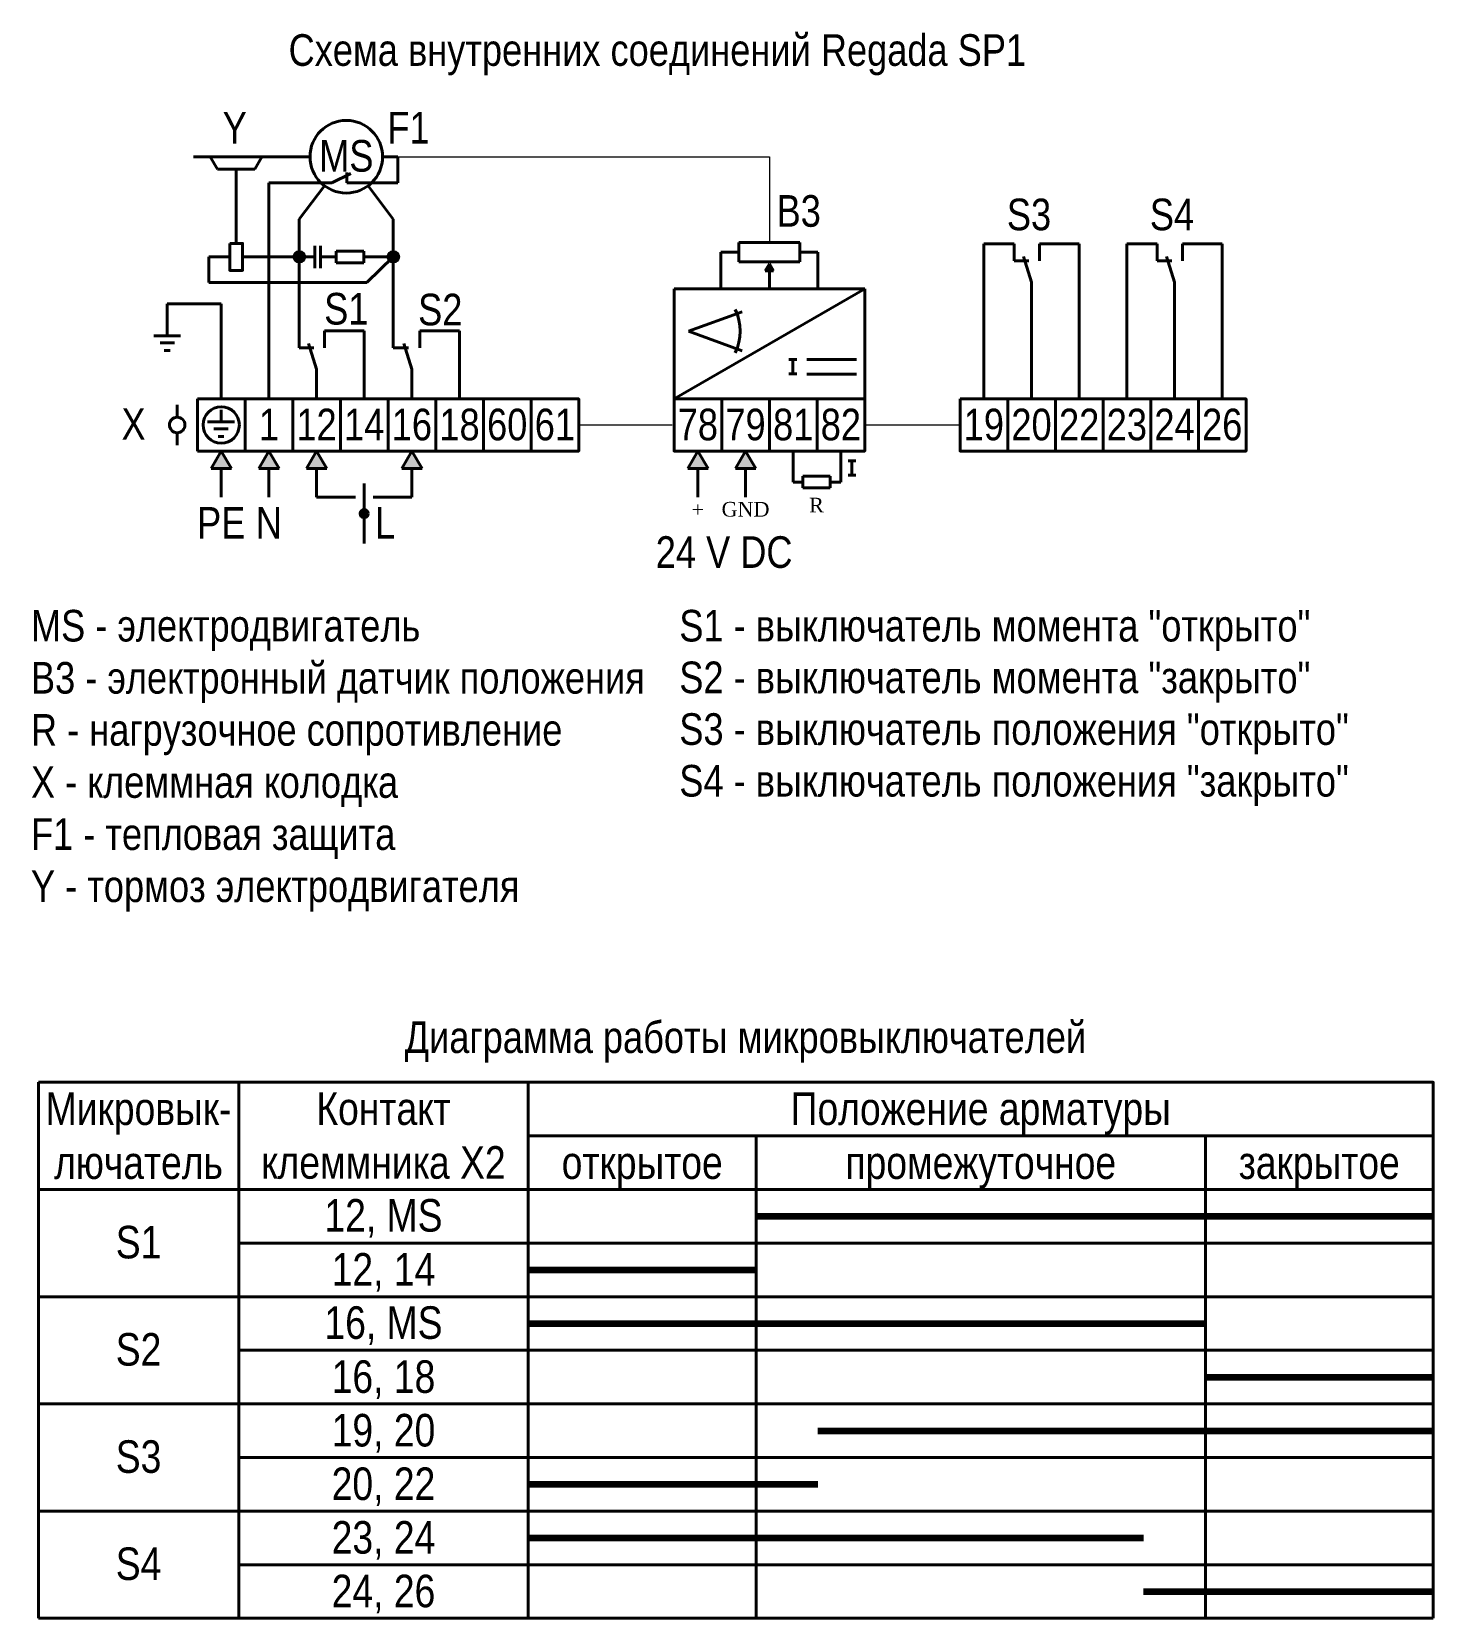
# Model space of a CAD drawing. Header units: millimetres. Extents: x 20 to 403, y -242 to -5.
# Drawn here: x 230.5 to 402.8, y -205.7 to -10.7 of the extents above; entities that cross this region are included whole.
import ezdxf

# ---------------------------------------------------------------- set-up
doc = ezdxf.new("R2010")
doc.units = ezdxf.units.MM
doc.header["$MEASUREMENT"] = 0
doc.linetypes.add('1_1', pattern=[2000, 1000, -1000])
doc.layers.add('id_static_ai', color=7, linetype='Continuous')
doc.layers.add('info', color=7, linetype='Continuous')
doc.styles.add('СГЕНЕРИР_СТИЛЬ_1', font='')
doc.styles.add('СГЕНЕРИР_СТИЛЬ_2', font='times.ttf')
doc.styles.get('СГЕНЕРИР_СТИЛЬ_1').set_extended_font_data('Arial Narrow')

msp = doc.modelspace()

# ---------------------------------------------------------------- hatches: boundary and pattern name
at = {"layer": 'info', "linetype": 'Continuous', "lineweight": 0, "true_color": 0x000000}
for points in [[(262.68, -38.34), (262.73, -38.63), (262.9, -38.87), (263.14, -39.04), (263.43, -39.09), (263.71, -39.04), (263.96, -38.87), (264.12, -38.63), (264.18, -38.34), (264.12, -38.06), (263.96, -37.81), (263.71, -37.65), (263.43, -37.59), (263.14, -37.65), (262.9, -37.81), (262.73, -38.06)], [(274.24, -38.34), (274.3, -38.63), (274.46, -38.87), (274.7, -39.04), (274.99, -39.09), (275.28, -39.04), (275.52, -38.87), (275.68, -38.63), (275.74, -38.34), (275.68, -38.06), (275.52, -37.81), (275.28, -37.65), (274.99, -37.59), (274.7, -37.65), (274.46, -37.81), (274.3, -38.06)], [(321.22, -39.19), (320.72, -40.06), (321.72, -40.06)], [(253.83, -62.2), (252.58, -64.36), (255.08, -64.36)], [(259.69, -62.2), (258.44, -64.36), (260.94, -64.36)], [(265.55, -62.2), (264.3, -64.36), (266.8, -64.36)], [(277.27, -62.2), (276.02, -64.36), (278.52, -64.36)], [(312.43, -62.2), (311.18, -64.36), (313.68, -64.36)], [(318.29, -62.2), (317.04, -64.36), (319.54, -64.36)], [(270.91, -69.89), (270.95, -70.08), (271.06, -70.24), (271.22, -70.35), (271.41, -70.39), (271.6, -70.35), (271.77, -70.24), (271.88, -70.08), (271.91, -69.89), (271.88, -69.7), (271.77, -69.53), (271.6, -69.43), (271.41, -69.39), (271.22, -69.43), (271.06, -69.53), (270.95, -69.7)]]:
    msp.add_hatch(color=18, dxfattribs=at).paths.add_polyline_path(points)

# ---------------------------------------------------------------- linework, layer by layer
at = {"layer": 'id_static_ai', "color": 7, "linetype": 'Continuous', "lineweight": 40, "ltscale": 100}
for p, q in [((323.63, -50.96), (324.6, -50.96)), ((324.12, -50.96), (324.12, -52.73)), ((323.63, -52.73), (324.6, -52.73)), ((330.89, -63.42), (331.86, -63.42)), ((331.38, -63.42), (331.38, -65.19)), ((330.89, -65.19), (331.86, -65.19))]:
    msp.add_line(p, q, dxfattribs=at)
at = {"layer": 'info', "color": 7, "linetype": '1_1', "lineweight": 40, "ltscale": 100}
for p, q in [((264.75, -26.03), (250.41, -26.03)), ((252.32, -38.34), (252.32, -41.49)), ((254.88, -38.34), (252.32, -38.34)), ((263.43, -38.34), (256.45, -38.34)), ((271.75, -41.49), (274.99, -38.34)), ((252.32, -41.49), (271.75, -41.49)), ((325.81, -52.77), (331.95, -52.77)), ((324.15, -62.2), (324.15, -66.03)), ((330.01, -62.2), (330.01, -66.03)), ((324.15, -66.03), (325.33, -66.03)), ((330.01, -66.03), (328.7, -66.03))]:
    msp.add_line(p, q, dxfattribs=at)
at = {"layer": 'info', "color": 7, "linetype": 'Continuous', "lineweight": 40, "ltscale": 100}
for p, q in [((252.48, -26.03), (253.36, -27.54)), ((258.85, -26.03), (252.48, -26.03)), ((257.98, -27.54), (258.79, -26.13)), ((258.79, -26.13), (258.85, -26.03)), ((275.55, -26.03), (273.67, -26.03)), ((275.55, -29.23), (275.55, -26.03)), ((253.36, -27.54), (257.98, -27.54)), ((255.67, -36.69), (255.67, -27.54)), ((259.69, -55.8), (259.69, -29.23)), ((259.69, -29.23), (267.44, -29.23)), ((267.44, -29.23), (269.75, -28.09)), ((269.27, -27.97), (269.27, -29.23)), ((269.27, -29.23), (275.55, -29.23)), ((266.52, -29.59), (263.43, -33.69)), ((271.89, -29.59), (274.99, -33.69)), ((263.43, -33.69), (263.43, -49.52)), ((274.99, -33.69), (274.99, -49.52)), ((265.33, -36.98), (265.33, -39.71)), ((266.05, -36.98), (266.05, -39.71)), ((324.98, -36.59), (317.46, -36.59)), ((317.46, -36.59), (317.46, -38.95)), ((324.98, -38.95), (324.98, -36.59)), ((347.59, -55.8), (347.59, -36.74)), ((347.59, -36.74), (351.33, -36.74)), ((351.33, -36.74), (351.33, -38.83)), ((354.44, -38.83), (354.44, -36.74)), ((354.44, -36.74), (359.31, -36.74)), ((359.31, -55.8), (359.31, -36.74)), ((365.17, -55.8), (365.17, -36.74)), ((365.17, -36.74), (368.9, -36.74)), ((368.9, -36.74), (368.9, -38.83)), ((372.02, -38.83), (372.02, -36.74)), ((372.02, -36.74), (376.89, -36.74)), ((376.89, -55.8), (376.89, -36.74)), ((264.18, -38.34), (265.33, -38.34)), ((266.05, -38.34), (267.96, -38.34)), ((267.96, -37.63), (271.35, -37.63)), ((267.96, -39.06), (267.96, -37.63)), ((271.35, -37.63), (271.35, -39.06)), ((271.35, -38.34), (274.24, -38.34)), ((317.46, -37.77), (315.25, -37.77)), ((315.25, -42.28), (315.25, -37.77)), ((317.46, -38.95), (324.98, -38.95)), ((327.19, -37.77), (324.98, -37.77)), ((327.19, -42.28), (327.19, -37.77)), ((351.33, -38.83), (353.13, -38.83)), ((353.45, -41.45), (352.45, -38.3)), ((368.9, -38.83), (370.71, -38.83)), ((371.03, -41.45), (370.03, -38.3)), ((271.35, -39.06), (267.96, -39.06)), ((321.22, -39.19), (320.72, -40.06)), ((321.72, -40.06), (320.72, -40.06)), ((321.22, -39.19), (321.72, -40.06)), ((321.22, -42.28), (321.22, -40.06)), ((332.94, -42.28), (309.5, -42.28)), ((309.5, -42.28), (309.5, -55.8)), ((309.5, -55.8), (332.94, -42.28)), ((332.94, -55.8), (332.94, -42.28)), ((353.45, -55.8), (353.45, -41.45)), ((371.03, -55.8), (371.03, -41.45)), ((253.83, -44.13), (247.19, -44.13)), ((247.19, -44.13), (247.19, -46.58)), ((253.83, -55.8), (253.83, -44.13)), ((247.19, -48.04), (247.19, -46.58)), ((311.29, -47.47), (317.87, -45.08)), ((245.53, -48.04), (248.84, -48.04)), ((266.54, -49.52), (266.54, -47.43)), ((266.54, -47.43), (271.41, -47.43)), ((271.41, -55.8), (271.41, -47.43)), ((278.26, -49.52), (278.26, -47.43)), ((278.26, -47.43), (283.13, -47.43)), ((283.13, -55.8), (283.13, -47.43)), ((311.29, -47.47), (317.87, -49.87)), ((246.31, -48.9), (247.19, -48.9)), ((246.83, -49.85), (247.19, -49.85)), ((247.19, -48.9), (248.07, -48.9)), ((247.19, -49.85), (247.55, -49.85)), ((263.43, -49.52), (265.23, -49.52)), ((265.55, -52.14), (264.55, -48.99)), ((274.99, -49.52), (276.87, -49.52)), ((277.27, -52.14), (276.27, -48.99)), ((265.55, -55.8), (265.55, -52.14)), ((277.27, -55.8), (277.27, -52.14)), ((325.81, -50.94), (331.95, -50.94)), ((248.42, -58.04), (248.42, -56.52)), ((250.9, -55.8), (297.78, -55.8)), ((250.9, -62.2), (250.9, -55.8)), ((297.78, -55.8), (297.78, -62.2)), ((297.78, -55.8), (297.78, -62.2)), ((309.5, -55.8), (332.94, -55.8)), ((309.5, -55.8), (332.94, -55.8)), ((253.81, -58.62), (253.81, -57.16)), ((248.42, -61.48), (248.42, -59.96)), ((252.15, -58.62), (255.46, -58.62)), ((252.93, -59.48), (253.81, -59.48)), ((253.44, -60.43), (253.81, -60.43)), ((253.81, -59.48), (254.69, -59.48)), ((253.81, -60.43), (254.17, -60.43)), ((297.78, -62.2), (250.9, -62.2)), ((253.83, -62.2), (252.58, -64.36)), ((253.83, -62.2), (255.08, -64.36)), ((259.69, -62.2), (258.44, -64.36)), ((259.69, -62.2), (260.94, -64.36)), ((265.55, -62.2), (264.3, -64.36)), ((265.55, -62.2), (266.8, -64.36)), ((277.27, -62.2), (276.02, -64.36)), ((277.27, -62.2), (278.52, -64.36)), ((312.43, -62.2), (311.18, -64.36)), ((312.43, -62.2), (313.68, -64.36)), ((318.29, -62.2), (317.04, -64.36)), ((318.29, -62.2), (319.54, -64.36)), ((255.08, -64.36), (252.58, -64.36)), ((253.83, -64.36), (253.83, -67.87)), ((260.94, -64.36), (258.44, -64.36)), ((259.69, -64.36), (259.69, -67.87)), ((266.8, -64.36), (264.3, -64.36)), ((265.55, -64.36), (265.55, -67.87)), ((271.41, -66.18), (271.41, -69.39)), ((278.52, -64.36), (276.02, -64.36)), ((277.27, -64.36), (277.27, -67.87)), ((313.68, -64.36), (311.18, -64.36)), ((312.43, -64.36), (312.43, -67.87)), ((319.54, -64.36), (317.04, -64.36)), ((318.29, -64.36), (318.29, -67.87)), ((328.7, -65.31), (325.33, -65.31)), ((325.33, -65.31), (325.33, -66.74)), ((328.7, -66.74), (328.7, -65.31)), ((265.55, -67.87), (270.33, -67.87)), ((272.5, -67.87), (277.27, -67.87)), ((325.33, -66.74), (328.7, -66.74)), ((271.41, -69.89), (271.41, -73.59)), ((231.37, -139.79), (402.84, -139.79)), ((231.37, -205.67), (231.37, -139.79)), ((402.84, -139.79), (402.84, -205.67)), ((231.37, -166.15), (231.37, -152.97)), ((231.37, -152.97), (255.98, -152.97)), ((255.98, -152.97), (255.98, -166.15)), ((319.6, -152.97), (291.58, -152.97)), ((291.58, -152.97), (291.58, -159.56)), ((319.6, -159.56), (319.6, -152.97)), ((374.82, -152.97), (319.6, -152.97)), ((319.6, -152.97), (319.6, -159.56)), ((374.82, -159.56), (374.82, -152.97)), ((402.84, -152.97), (374.82, -152.97)), ((374.82, -152.97), (374.82, -159.56)), ((402.84, -159.56), (402.84, -152.97)), ((291.58, -159.56), (319.6, -159.56)), ((319.6, -159.56), (291.58, -159.56)), ((291.58, -159.56), (291.58, -166.15)), ((319.6, -159.56), (374.82, -159.56)), ((319.6, -166.15), (319.6, -159.56)), ((374.82, -159.56), (319.6, -159.56)), ((319.6, -159.56), (319.6, -166.15)), ((374.82, -159.56), (402.84, -159.56)), ((374.82, -166.15), (374.82, -159.56)), ((402.84, -159.56), (374.82, -159.56)), ((374.82, -159.56), (374.82, -166.15)), ((402.84, -166.15), (402.84, -159.56)), ((255.98, -166.15), (231.37, -166.15)), ((231.37, -179.32), (231.37, -166.15)), ((231.37, -166.15), (255.98, -166.15)), ((255.98, -166.15), (255.98, -179.32)), ((291.58, -166.15), (319.6, -166.15)), ((319.6, -166.15), (291.58, -166.15)), ((291.58, -166.15), (291.58, -172.73)), ((319.6, -166.15), (374.82, -166.15)), ((319.6, -172.73), (319.6, -166.15)), ((374.82, -166.15), (319.6, -166.15)), ((319.6, -166.15), (319.6, -172.73)), ((374.82, -166.15), (402.84, -166.15)), ((374.82, -172.73), (374.82, -166.15)), ((402.84, -166.15), (374.82, -166.15)), ((374.82, -166.15), (374.82, -172.73)), ((402.84, -172.73), (402.84, -166.15)), ((291.58, -172.73), (319.6, -172.73)), ((319.6, -172.73), (291.58, -172.73)), ((291.58, -172.73), (291.58, -179.32)), ((319.6, -172.73), (374.82, -172.73)), ((319.6, -179.32), (319.6, -172.73)), ((374.82, -172.73), (319.6, -172.73)), ((319.6, -172.73), (319.6, -179.32)), ((374.82, -172.73), (402.84, -172.73)), ((374.82, -179.32), (374.82, -172.73)), ((402.84, -172.73), (374.82, -172.73)), ((374.82, -172.73), (374.82, -179.32)), ((402.84, -179.32), (402.84, -172.73)), ((255.98, -179.32), (231.37, -179.32)), ((231.37, -192.5), (231.37, -179.32)), ((231.37, -179.32), (255.98, -179.32)), ((255.98, -179.32), (255.98, -192.5)), ((291.58, -179.32), (319.6, -179.32)), ((319.6, -179.32), (291.58, -179.32)), ((291.58, -179.32), (291.58, -185.91)), ((319.6, -179.32), (374.82, -179.32)), ((319.6, -185.91), (319.6, -179.32)), ((374.82, -179.32), (319.6, -179.32)), ((319.6, -179.32), (319.6, -185.91)), ((374.82, -179.32), (402.84, -179.32)), ((374.82, -185.91), (374.82, -179.32)), ((402.84, -179.32), (374.82, -179.32)), ((374.82, -179.32), (374.82, -185.91)), ((402.84, -185.91), (402.84, -179.32)), ((291.58, -185.91), (319.6, -185.91)), ((319.6, -185.91), (291.58, -185.91)), ((291.58, -185.91), (291.58, -192.5)), ((319.6, -185.91), (374.82, -185.91)), ((319.6, -192.5), (319.6, -185.91)), ((374.82, -185.91), (319.6, -185.91)), ((319.6, -185.91), (319.6, -192.5)), ((374.82, -185.91), (402.84, -185.91)), ((374.82, -192.5), (374.82, -185.91)), ((402.84, -185.91), (374.82, -185.91)), ((374.82, -185.91), (374.82, -192.5)), ((402.84, -192.5), (402.84, -185.91)), ((255.98, -192.5), (231.37, -192.5)), ((231.37, -205.67), (231.37, -192.5)), ((231.37, -192.5), (255.98, -192.5)), ((255.98, -192.5), (255.98, -205.67)), ((291.58, -192.5), (319.6, -192.5)), ((319.6, -192.5), (291.58, -192.5)), ((291.58, -192.5), (291.58, -199.09)), ((319.6, -192.5), (374.82, -192.5)), ((319.6, -199.09), (319.6, -192.5)), ((374.82, -192.5), (319.6, -192.5)), ((319.6, -192.5), (319.6, -199.09)), ((374.82, -192.5), (402.84, -192.5)), ((374.82, -199.09), (374.82, -192.5)), ((402.84, -192.5), (374.82, -192.5)), ((374.82, -192.5), (374.82, -199.09)), ((402.84, -199.09), (402.84, -192.5)), ((291.58, -199.09), (319.6, -199.09)), ((319.6, -199.09), (291.58, -199.09)), ((291.58, -199.09), (291.58, -205.67)), ((319.6, -199.09), (374.82, -199.09)), ((319.6, -205.67), (319.6, -199.09)), ((374.82, -199.09), (319.6, -199.09)), ((319.6, -199.09), (319.6, -205.67)), ((374.82, -199.09), (402.84, -199.09)), ((374.82, -205.67), (374.82, -199.09)), ((402.84, -199.09), (374.82, -199.09)), ((374.82, -199.09), (374.82, -205.67)), ((402.84, -205.67), (402.84, -199.09)), ((402.84, -205.67), (231.37, -205.67)), ((255.98, -205.67), (231.37, -205.67)), ((291.58, -205.67), (319.6, -205.67)), ((319.6, -205.67), (374.82, -205.67)), ((374.82, -205.67), (402.84, -205.67))]:
    msp.add_line(p, q, dxfattribs=at)
at = {"layer": 'info', "color": 7, "linetype": '1_1', "lineweight": 15, "ltscale": 100}
for p, q in [((275.55, -26.03), (321.22, -26.03)), ((321.22, -26.03), (321.22, -36.59)), ((297.78, -59), (309.28, -59)), ((333.17, -59), (344.66, -59))]:
    msp.add_line(p, q, dxfattribs=at)
at = {"layer": 'info', "color": 7, "linetype": 'Continuous', "lineweight": 140, "ltscale": 100}
for p, q in [((319.6, -156.26), (402.84, -156.26)), ((291.58, -162.85), (319.6, -162.85)), ((291.58, -169.44), (374.82, -169.44)), ((374.82, -176.03), (402.84, -176.03)), ((327.2, -182.62), (402.84, -182.62)), ((291.58, -189.2), (327.2, -189.2)), ((291.58, -195.79), (367.22, -195.79)), ((367.22, -202.38), (402.84, -202.38))]:
    msp.add_line(p, q, dxfattribs=at)
at = {"layer": 'info', "color": 7, "linetype": 'Continuous', "lineweight": 40, "ltscale": 100}
msp.add_lwpolyline([(254.88, -36.69), (256.45, -36.69), (256.45, -40), (254.88, -40)], close=True, dxfattribs=at)
at = {"layer": 'info', "color": 7, "linetype": 'Continuous', "lineweight": 40, "flags": 128}
for points in [[(256.76, -55.8), (262.62, -55.8), (262.62, -62.2), (256.76, -62.2)], [(262.62, -55.8), (268.48, -55.8), (268.48, -62.2), (262.62, -62.2)], [(268.48, -55.8), (274.34, -55.8), (274.34, -62.2), (268.48, -62.2)], [(274.34, -55.8), (280.2, -55.8), (280.2, -62.2), (274.34, -62.2)], [(280.2, -55.8), (286.06, -55.8), (286.06, -62.2), (280.2, -62.2)], [(286.06, -55.8), (291.92, -55.8), (291.92, -62.2), (286.06, -62.2)], [(291.92, -55.8), (297.78, -55.8), (297.78, -62.2), (291.92, -62.2)], [(309.5, -55.8), (315.36, -55.8), (315.36, -62.2), (309.5, -62.2)], [(315.36, -55.8), (321.22, -55.8), (321.22, -62.2), (315.36, -62.2)], [(321.22, -55.8), (327.08, -55.8), (327.08, -62.2), (321.22, -62.2)], [(327.08, -55.8), (332.94, -55.8), (332.94, -62.2), (327.08, -62.2)], [(344.66, -55.8), (350.52, -55.8), (350.52, -62.2), (344.66, -62.2)], [(350.52, -55.8), (356.38, -55.8), (356.38, -62.2), (350.52, -62.2)], [(356.38, -55.8), (362.24, -55.8), (362.24, -62.2), (356.38, -62.2)], [(362.24, -55.8), (368.1, -55.8), (368.1, -62.2), (362.24, -62.2)], [(368.1, -55.8), (373.96, -55.8), (373.96, -62.2), (368.1, -62.2)], [(373.96, -55.8), (379.82, -55.8), (379.82, -62.2), (373.96, -62.2)], [(231.37, -139.79), (255.98, -139.79), (255.98, -152.97), (231.37, -152.97)], [(255.98, -139.79), (291.58, -139.79), (291.58, -152.97), (255.98, -152.97)], [(291.58, -139.79), (402.84, -139.79), (402.84, -146.38), (291.58, -146.38)], [(291.58, -146.38), (319.6, -146.38), (319.6, -152.97), (291.58, -152.97)], [(319.6, -146.38), (374.82, -146.38), (374.82, -152.97), (319.6, -152.97)], [(374.82, -146.38), (402.84, -146.38), (402.84, -152.97), (374.82, -152.97)], [(255.98, -152.97), (291.58, -152.97), (291.58, -159.56), (255.98, -159.56)], [(255.98, -159.56), (291.58, -159.56), (291.58, -166.15), (255.98, -166.15)], [(255.98, -166.15), (291.58, -166.15), (291.58, -172.73), (255.98, -172.73)], [(255.98, -172.73), (291.58, -172.73), (291.58, -179.32), (255.98, -179.32)], [(255.98, -179.32), (291.58, -179.32), (291.58, -185.91), (255.98, -185.91)], [(255.98, -185.91), (291.58, -185.91), (291.58, -192.5), (255.98, -192.5)], [(255.98, -192.5), (291.58, -192.5), (291.58, -199.09), (255.98, -199.09)], [(255.98, -199.09), (291.58, -199.09), (291.58, -205.67), (255.98, -205.67)]]:
    msp.add_lwpolyline(points, close=True, dxfattribs=at)
at = {"layer": 'info', "color": 7, "linetype": 'Continuous', "lineweight": 40, "ltscale": 100}
for centre, radius in [((269.21, -26.03), 4.46), ((248.42, -59), 0.956), ((253.83, -59), 2.23), ((271.41, -69.89), 0.5)]:
    msp.add_circle(centre, radius, dxfattribs=at)
at = {"layer": 'info', "color": 7, "linetype": 'Continuous', "lineweight": 15, "ltscale": 100}
for centre in [(263.43, -38.34), (274.99, -38.34)]:
    msp.add_circle(centre, 0.75, dxfattribs=at)
at = {"layer": 'info', "color": 7, "linetype": 'Continuous', "lineweight": 40, "ltscale": 100}
msp.add_arc((311.29, -47.47), 6.33, 335, 25, dxfattribs=at)

# ---------------------------------------------------------------- texts
at = {"layer": 'info', "color": 7, "linetype": 'Continuous', "lineweight": 15}
for s, insert, char_height, attachment_point, style in [('\\A1;{\\pqc;\\fArial Narrow|b0|i0|c204|p34;Схема внутренних соединений Regada SP\\fArial Narrow|b0|i0|c204|p34;1}', (307.45, -16.03), 3.88481, 8, 'СГЕНЕРИР_СТИЛЬ_1'), ('\\A1;{\\pqc;\\fArial Narrow|b0|i0|c204|p34;Y}', (255.5, -20.53), 3.8848, 2, 'СГЕНЕРИР_СТИЛЬ_1'), ('\\A1;{\\pqc;\\fArial Narrow|b0|i0|c204|p34;F1}', (276.85, -20.52), 3.8848, 2, 'СГЕНЕРИР_СТИЛЬ_1'), ('\\A1;{\\pqc;\\fArial Narrow|b0|i0|c204|p34;M\\fArial Narrow|b0|i0|c204|p34;S}', (269.21, -23.98), 3.8848, 2, 'СГЕНЕРИР_СТИЛЬ_1'), ('\\A1;{\\pqc;\\fArial Narrow|b0|i0|c204|p34;B3}', (324.83, -30.75), 3.8848, 2, 'СГЕНЕРИР_СТИЛЬ_1'), ('\\A1;{\\pqc;\\fArial Narrow|b0|i0|c204|p34;S\\fArial Narrow|b0|i0|c204|p34;3}', (353.14, -31.18), 3.8848, 2, 'СГЕНЕРИР_СТИЛЬ_1'), ('\\A1;{\\pqc;\\fArial Narrow|b0|i0|c204|p34;S\\fArial Narrow|b0|i0|c204|p34;4}', (370.72, -31.18), 3.8848, 2, 'СГЕНЕРИР_СТИЛЬ_1'), ('\\A1;{\\pqc;\\fArial Narrow|b0|i0|c204|p34;S\\fArial Narrow|b0|i0|c204|p34;1}', (269.21, -42.77), 3.8848, 2, 'СГЕНЕРИР_СТИЛЬ_1'), ('\\A1;{\\pqc;\\fArial Narrow|b0|i0|c204|p34;S\\fArial Narrow|b0|i0|c204|p34;2}', (280.76, -42.87), 3.8848, 2, 'СГЕНЕРИР_СТИЛЬ_1'), ('\\A1;{\\pqc;\\fArial Narrow|b0|i0|c204|p34;X}', (243.05, -56.94), 3.8848, 2, 'СГЕНЕРИР_СТИЛЬ_1'), ('\\A1;{\\pqc;\\fArial Narrow|b0|i0|c204|p34;1}', (259.69, -57), 3.8848, 2, 'СГЕНЕРИР_СТИЛЬ_1'), ('\\A1;{\\pqc;\\fArial Narrow|b0|i0|c204|p34;12}', (265.55, -57), 3.8848, 2, 'СГЕНЕРИР_СТИЛЬ_1'), ('\\A1;{\\pqc;\\fArial Narrow|b0|i0|c204|p34;14}', (271.41, -57), 3.8848, 2, 'СГЕНЕРИР_СТИЛЬ_1'), ('\\A1;{\\pqc;\\fArial Narrow|b0|i0|c204|p34;16}', (277.27, -57), 3.8848, 2, 'СГЕНЕРИР_СТИЛЬ_1'), ('\\A1;{\\pqc;\\fArial Narrow|b0|i0|c204|p34;18}', (283.13, -57), 3.8848, 2, 'СГЕНЕРИР_СТИЛЬ_1'), ('\\A1;{\\pqc;\\fArial Narrow|b0|i0|c204|p34;60}', (288.99, -57), 3.8848, 2, 'СГЕНЕРИР_СТИЛЬ_1'), ('\\A1;{\\pqc;\\fArial Narrow|b0|i0|c204|p34;61}', (294.85, -57), 3.8848, 2, 'СГЕНЕРИР_СТИЛЬ_1'), ('\\A1;{\\pqc;\\fArial Narrow|b0|i0|c204|p34;78}', (312.43, -57), 3.8848, 2, 'СГЕНЕРИР_СТИЛЬ_1'), ('\\A1;{\\pqc;\\fArial Narrow|b0|i0|c204|p34;79}', (318.29, -57), 3.8848, 2, 'СГЕНЕРИР_СТИЛЬ_1'), ('\\A1;{\\pqc;\\fArial Narrow|b0|i0|c204|p34;81}', (324.15, -57), 3.8848, 2, 'СГЕНЕРИР_СТИЛЬ_1'), ('\\A1;{\\pqc;\\fArial Narrow|b0|i0|c204|p34;82}', (330.01, -57), 3.8848, 2, 'СГЕНЕРИР_СТИЛЬ_1'), ('\\A1;{\\pqc;\\fArial Narrow|b0|i0|c204|p34;19}', (347.59, -57), 3.8848, 2, 'СГЕНЕРИР_СТИЛЬ_1'), ('\\A1;{\\pqc;\\fArial Narrow|b0|i0|c204|p34;2\\fArial Narrow|b0|i0|c204|p34;0}', (353.45, -57), 3.8848, 2, 'СГЕНЕРИР_СТИЛЬ_1'), ('\\A1;{\\pqc;\\fArial Narrow|b0|i0|c204|p34;22}', (359.31, -57), 3.8848, 2, 'СГЕНЕРИР_СТИЛЬ_1'), ('\\A1;{\\pqc;\\fArial Narrow|b0|i0|c204|p34;23}', (365.17, -57), 3.8848, 2, 'СГЕНЕРИР_СТИЛЬ_1'), ('\\A1;{\\pqc;\\fArial Narrow|b0|i0|c204|p34;24}', (371.03, -57), 3.8848, 2, 'СГЕНЕРИР_СТИЛЬ_1'), ('\\A1;{\\pqc;\\fArial Narrow|b0|i0|c204|p34;26}', (376.89, -57), 3.8848, 2, 'СГЕНЕРИР_СТИЛЬ_1'), ('\\A1;{\\pqc;\\fTimes New Roman|b0|i0|c204|p22;R}', (327.02, -67.95), 1.8, 2, 'СГЕНЕРИР_СТИЛЬ_2'), ('\\A1;{\\pqc;\\fArial Narrow|b0|i0|c204|p34;PE}', (253.83, -69.09), 3.8848, 2, 'СГЕНЕРИР_СТИЛЬ_1'), ('\\A1;{\\pqc;\\fArial Narrow|b0|i0|c204|p34;N}', (259.69, -69.09), 3.8848, 2, 'СГЕНЕРИР_СТИЛЬ_1'), ('\\A1;{\\pqc;\\fArial Narrow|b0|i0|c204|p34;L}', (273.97, -69.09), 3.8848, 2, 'СГЕНЕРИР_СТИЛЬ_1'), ('\\A1;{\\pqc;\\fTimes New Roman|b0|i0|c204|p22;+}', (312.43, -68.49), 1.8, 2, 'СГЕНЕРИР_СТИЛЬ_2'), ('\\A1;{\\pqc;\\fTimes New Roman|b0|i0|c204|p22;GND}', (318.29, -68.46), 1.8, 2, 'СГЕНЕРИР_СТИЛЬ_2'), ('\\A1;{\\pqc;\\fArial Narrow|b0|i0|c204|p34;24 V DC}', (315.66, -72.68), 3.8848, 2, 'СГЕНЕРИР_СТИЛЬ_1'), ('\\A1;{\\pqc;\\fArial Narrow|b0|i0|c204|p34;Диаграмма работы микровыключателей}', (318.27, -132.31), 3.8848, 2, 'СГЕНЕРИР_СТИЛЬ_1'), ('\\A1;{\\pqc;\\fArial Narrow|b0|i0|c204|p34;Положение арматуры}', (347.21, -141.04), 4, 2, 'СГЕНЕРИР_СТИЛЬ_1'), ('\\A1;{\\pqc;\\fArial Narrow|b0|i0|c204|p34;открытое}', (305.59, -147.67), 4, 2, 'СГЕНЕРИР_СТИЛЬ_1'), ('\\A1;{\\pqc;\\fArial Narrow|b0|i0|c204|p34;промежуточное}', (347.21, -147.67), 4, 2, 'СГЕНЕРИР_СТИЛЬ_1'), ('\\A1;{\\pqc;\\fArial Narrow|b0|i0|c204|p34;закрытое}', (388.83, -147.67), 4, 2, 'СГЕНЕРИР_СТИЛЬ_1'), ('\\A1;{\\pqc;\\fArial Narrow|b0|i0|c204|p34;12\\fArial Narrow|b0|i0|c204|p34;, MS}', (273.78, -154.15), 4, 2, 'СГЕНЕРИР_СТИЛЬ_1'), ('\\A1;{\\pqc;\\fArial Narrow|b0|i0|c204|p34;S\\fArial Narrow|b0|i0|c204|p34;1}', (243.67, -157.44), 4, 2, 'СГЕНЕРИР_СТИЛЬ_1'), ('\\A1;{\\pqc;\\fArial Narrow|b0|i0|c204|p34;12, \\fArial Narrow|b0|i0|c204|p34;14}', (273.78, -160.79), 4, 2, 'СГЕНЕРИР_СТИЛЬ_1'), ('\\A1;{\\pqc;\\fArial Narrow|b0|i0|c204|p34;16\\fArial Narrow|b0|i0|c204|p34;, MS}', (273.78, -167.33), 4, 2, 'СГЕНЕРИР_СТИЛЬ_1'), ('\\A1;{\\pqc;\\fArial Narrow|b0|i0|c204|p34;S\\fArial Narrow|b0|i0|c204|p34;2}', (243.67, -170.62), 4, 2, 'СГЕНЕРИР_СТИЛЬ_1'), ('\\A1;{\\pqc;\\fArial Narrow|b0|i0|c204|p34;16\\fArial Narrow|b0|i0|c204|p34;, \\fArial Narrow|b0|i0|c204|p34;18}', (273.78, -173.97), 4, 2, 'СГЕНЕРИР_СТИЛЬ_1'), ('\\A1;{\\pqc;\\fArial Narrow|b0|i0|c204|p34;19\\fArial Narrow|b0|i0|c204|p34;, \\fArial Narrow|b0|i0|c204|p34;20}', (273.78, -180.56), 4, 2, 'СГЕНЕРИР_СТИЛЬ_1'), ('\\A1;{\\pqc;\\fArial Narrow|b0|i0|c204|p34;S\\fArial Narrow|b0|i0|c204|p34;3}', (243.67, -183.8), 4, 2, 'СГЕНЕРИР_СТИЛЬ_1'), ('\\A1;{\\pqc;\\fArial Narrow|b0|i0|c204|p34;2\\fArial Narrow|b0|i0|c204|p34;0\\fArial Narrow|b0|i0|c204|p34;, \\fArial Narrow|b0|i0|c204|p34;22}', (273.78, -187.14), 4, 2, 'СГЕНЕРИР_СТИЛЬ_1'), ('\\A1;{\\pqc;\\fArial Narrow|b0|i0|c204|p34;23\\fArial Narrow|b0|i0|c204|p34;, \\fArial Narrow|b0|i0|c204|p34;24}', (273.78, -193.73), 4, 2, 'СГЕНЕРИР_СТИЛЬ_1'), ('\\A1;{\\pqc;\\fArial Narrow|b0|i0|c204|p34;S\\fArial Narrow|b0|i0|c204|p34;4}', (243.67, -196.97), 4, 2, 'СГЕНЕРИР_СТИЛЬ_1'), ('\\A1;{\\pqc;\\fArial Narrow|b0|i0|c204|p34;24\\fArial Narrow|b0|i0|c204|p34;, \\fArial Narrow|b0|i0|c204|p34;26}', (273.78, -200.32), 4, 2, 'СГЕНЕРИР_СТИЛЬ_1')]:
    msp.add_mtext(s, dxfattribs=dict(at, insert=insert, char_height=char_height, attachment_point=attachment_point, style=style))
at = {"layer": 'info', "color": 7, "linetype": 'Continuous', "lineweight": 15, "style": 'СГЕНЕРИР_СТИЛЬ_1'}
for s, insert, char_height, attachment_point, line_spacing_factor in [('\\A1;{\\pql;\\fArial Narrow|b0|i0|c204|p34;МS - электродвигатель\\P\\pql;\\fArial Narrow|b0|i0|c204|p34;B3 - электронный датчик положения\\P\\pql;\\fArial Narrow|b0|i0|c204|p34;R - нагрузочное сопротивление\\P\\pql;\\fArial Narrow|b0|i0|c204|p34;X - клеммная колодка\\P\\pql;\\fArial Narrow|b0|i0|c204|p34;F1 - тепловая защита\\P\\pql;\\fArial Narrow|b0|i0|c204|p34;Y - тормоз электродвигателя}', (230.44, -81.73), 3.8848, 1, 0.988995), ('\\A1;{\\pql;\\fArial Narrow|b0|i0|c204|p34;S1 - выключатель момента "открыто"\\P\\pql;\\fArial Narrow|b0|i0|c204|p34;S2 - выключатель момента "закрыто"\\P\\pql;\\fArial Narrow|b0|i0|c204|p34;S3 - выключатель положения "открыто"\\P\\pql;\\fArial Narrow|b0|i0|c204|p34;S4 - выключатель положения "закрыто"}', (310.15, -81.73), 3.8848, 1, 0.981046), ('\\A1;{\\pqc;\\fArial Narrow|b0|i0|c204|p34;Микровык\\fArial Narrow|b0|i0|c204|p34;-\\P\\pqc;\\fArial Narrow|b0|i0|c204|p34;лючатель}', (243.67, -141.04), 4, 2, 0.994649)]:
    msp.add_mtext(s, dxfattribs=dict(at, insert=insert, char_height=char_height, attachment_point=attachment_point, line_spacing_factor=line_spacing_factor))
at = {"layer": 'info', "color": 7, "linetype": 'Continuous', "lineweight": 15, "insert": (273.78, -141.03), "char_height": 4, "width": 35.5949, "attachment_point": 2, "line_spacing_factor": 0.992293, "style": 'СГЕНЕРИР_СТИЛЬ_1'}
msp.add_mtext('\\A1;{\\pqc;\\fArial Narrow|b0|i0|c204|p34;Контакт \\fArial Narrow|b0|i0|c204|p34;клеммника \\fArial Narrow|b0|i0|c204|p34;Х\\fArial Narrow|b0|i0|c204|p34;2}', dxfattribs=at)

doc.saveas('drawing.dxf')
